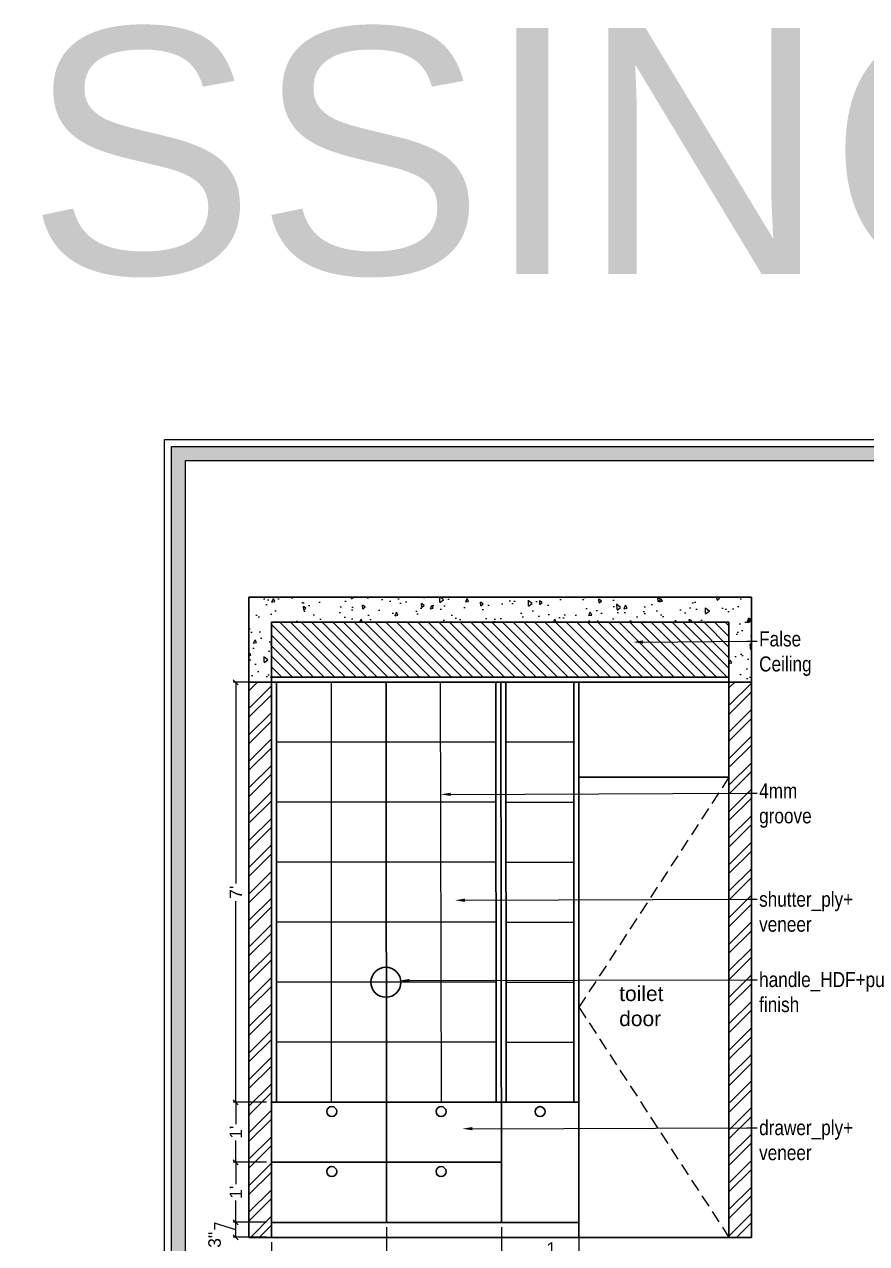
# Model space of a CAD drawing. Header units: millimetres. Extents: x 56222 to 3066687, y -650199 to -121287.
# Drawn here: x 137051.3 to 137219.8, y -182870.1 to -182626.3 of the extents above; entities that cross this region are included whole.
import ezdxf
from ezdxf import colors
from ezdxf.entities.mleader import LeaderData, LeaderLine
from ezdxf.math import Vec2, Vec3

# ---------------------------------------------------------------- set-up
doc = ezdxf.new("R2010")
doc.units = ezdxf.units.MM
doc.header["$MEASUREMENT"] = 0
doc.header["$PDMODE"] = 35
for name, pattern in [('00 . GROUND FLOOR$0$DASHED', [0.75, 0.5, -0.25]), ('DASHED', [0.75, 0.5, -0.25]), ('DASHEDX2', [1.5, 1, -0.5])]:
    doc.linetypes.add(name, pattern=pattern)
doc.layers.get('Defpoints').update_dxf_attribs({"color": 220})
doc.layers.add('AR HATCH-7', color=7, linetype='Continuous')
for name, color, linetype, lineweight in [('dim05', 1, 'Continuous', 13), ('Dimension', 10, 'DASHEDX2', 20), ('FURNITURE', 32, 'Continuous', 9), ('furniture dimensions', 1, 'DASHED', 0), ('GROUND FLOOR', 7, 'Continuous', 9), ('GROUND FLOOR  ( HATCH )', 251, 'Continuous', 9), ('Labelling', 1, 'Continuous', 25), ('SECTION ( SLAB PLine )', 104, 'Continuous', 30), ('Text', 7, 'Continuous', 15), ('wall', 7, 'Continuous', 30), ('XX~SLAB ( BEAM )~ ( DIM )', 7, 'Continuous', 9)]:
    doc.layers.add(name, color=color, linetype=linetype, lineweight=lineweight)
doc.styles.add('Arial', font='arial.ttf')
doc.styles.get("Standard").update_dxf_attribs({"font": 'arial.ttf', "height": 6})
doc.styles.add('style4', font='ARIALN.TTF')
doc.dimstyles.new('Archana', dxfattribs={"dimtxt": 3, "dimasz": 1.5, "dimexe": 0.5, "dimexo": 0.5, "dimgap": 0, "dimtad": 0, "dimzin": 0, "dimdsep": 46, "dimlunit": 4, "dimtxsty": 'Arial', "dimblk": 'OBLIQUE', "dimcen": 0, "dimdle": 1, "dimclrd": 1, "dimclre": 1, "dimclrt": 5, "dimadec": 0, "dimazin": 0, "dimtfac": 1, "dimtofl": 0, "dimtmove": 1, "dimatfit": 3, "dimfxl": 1, "dimfxlon": 1, "dimtolj": 1, "dimtzin": 0, "dimlwd": 25, "dimlwe": -1, "dimarcsym": 0})
doc.dimstyles.new('ISO-25', dxfattribs={"dimtxt": 2.5, "dimasz": 1, "dimexe": 0.5, "dimexo": 1, "dimtad": 0, "dimdec": 1, "dimlunit": 4, "dimtxsty": 'Standard', "dimblk": 'OBLIQUE', "dimcen": 2.5, "dimclrd": 1, "dimclre": 1, "dimclrt": 5, "dimadec": 0, "dimazin": 0, "dimtfac": 1, "dimtdec": 1, "dimtmove": 0, "dimatfit": 3, "dimfxl": 1, "dimlwd": -1, "dimarcsym": 0})

# ---------------------------------------------------------------- blocks, each defined once
blk = doc.blocks.new('_Oblique')
at = {"layer": 'wall', "color": 0, "lineweight": -2}
blk.add_line((-0.5, -0.5), (0.5, 0.5), dxfattribs=at)
blk = doc.blocks.new('*D658')
at = {"layer": 'Defpoints', "color": 0, "lineweight": 30, "transparency": 16777216}
for p in [(137123.75, -182865.85), (137100.74, -182868.85), (137123.75, -182872.85)]:
    blk.add_point(p, dxfattribs=at)
at = {"layer": 'dim05', "color": 1, "linetype": 'Continuous', "lineweight": -2, "transparency": 16777216}
for p, q in [((137123.75, -182866.85), (137123.75, -182873.35)), ((137100.74, -182869.85), (137100.74, -182873.35))]:
    blk.add_line(p, q, dxfattribs=at)
at = {"layer": 'dim05', "color": 1, "linetype": 'Continuous', "transparency": 16777216}
for p, q in [((137100.74, -182872.85), (137107.44, -182872.85)), ((137123.75, -182872.85), (137117.04, -182872.85))]:
    blk.add_line(p, q, dxfattribs=at)
at = {"layer": 'dim05', "color": 1, "transparency": 16777216, "rotation": 180}
blk.add_blockref('_Oblique', (137100.74, -182872.85), dxfattribs=at)
at = {"layer": 'dim05', "color": 1, "transparency": 16777216}
blk.add_blockref('_Oblique', (137123.75, -182872.85), dxfattribs=at)
at = {"layer": 'dim05', "color": 5, "lineweight": 25, "transparency": 16777216, "insert": (137112.24, -182872.85), "char_height": 2.5, "attachment_point": 5, "style": 'Arial'}
blk.add_mtext('1\'-11"', dxfattribs=at)
blk = doc.blocks.new('*D659')
at = {"layer": 'Defpoints', "color": 0, "lineweight": 30, "transparency": 16777216}
for p in [(137123.75, -182865.85), (137146.71, -182865.85), (137146.71, -182872.85)]:
    blk.add_point(p, dxfattribs=at)
at = {"layer": 'dim05', "color": 1, "linetype": 'Continuous', "lineweight": -2, "transparency": 16777216}
for p, q in [((137123.75, -182866.85), (137123.75, -182873.35)), ((137146.71, -182866.85), (137146.71, -182873.35))]:
    blk.add_line(p, q, dxfattribs=at)
at = {"layer": 'dim05', "color": 1, "linetype": 'Continuous', "transparency": 16777216}
for p, q in [((137123.75, -182872.85), (137130.43, -182872.85)), ((137146.71, -182872.85), (137140.03, -182872.85))]:
    blk.add_line(p, q, dxfattribs=at)
at = {"layer": 'dim05', "color": 1, "transparency": 16777216, "rotation": 180}
blk.add_blockref('_Oblique', (137123.75, -182872.85), dxfattribs=at)
at = {"layer": 'dim05', "color": 1, "transparency": 16777216}
blk.add_blockref('_Oblique', (137146.71, -182872.85), dxfattribs=at)
at = {"layer": 'dim05', "color": 5, "lineweight": 25, "transparency": 16777216, "insert": (137135.23, -182872.85), "char_height": 2.5, "attachment_point": 5, "style": 'Arial'}
blk.add_mtext('1\'-11"', dxfattribs=at)
blk = doc.blocks.new('*D660')
at = {"layer": 'Defpoints', "color": 0, "lineweight": 30, "transparency": 16777216}
for p in [(137146.71, -182865.85), (137162.24, -182865.85), (137162.24, -182872.85)]:
    blk.add_point(p, dxfattribs=at)
at = {"layer": 'dim05', "color": 1, "linetype": 'Continuous', "lineweight": -2, "transparency": 16777216}
for p, q in [((137146.71, -182866.85), (137146.71, -182873.35)), ((137162.24, -182866.85), (137162.24, -182873.35))]:
    blk.add_line(p, q, dxfattribs=at)
at = {"layer": 'dim05', "color": 1, "linetype": 'Continuous', "transparency": 16777216}
for p, q in [((137146.71, -182872.85), (137149.73, -182872.85)), ((137162.24, -182872.85), (137159.21, -182872.85))]:
    blk.add_line(p, q, dxfattribs=at)
at = {"layer": 'dim05', "color": 1, "transparency": 16777216, "rotation": 180}
blk.add_blockref('_Oblique', (137146.71, -182872.85), dxfattribs=at)
at = {"layer": 'dim05', "color": 1, "transparency": 16777216}
blk.add_blockref('_Oblique', (137162.24, -182872.85), dxfattribs=at)
at = {"layer": 'dim05', "color": 5, "lineweight": 25, "transparency": 16777216, "insert": (137154.47, -182872.85), "char_height": 2.5, "attachment_point": 5, "style": 'Arial'}
blk.add_mtext('1\'-3{\\H1x;\\S1/2;}"', dxfattribs=at)
blk = doc.blocks.new('*D661')
at = {"layer": 'Defpoints', "color": 0, "lineweight": 30, "transparency": 16777216}
for p in [(137093.59, -182865.85), (137100.74, -182865.85), (137100.74, -182868.85)]:
    blk.add_point(p, dxfattribs=at)
at = {"layer": 'dim05', "color": 1, "linetype": 'Continuous', "transparency": 16777216}
for p, q in [((137093.59, -182867.35), (137089.36, -182866.04)), ((137089.36, -182866.04), (137089.36, -182867.29)), ((137093.59, -182868.85), (137093.59, -182865.85))]:
    blk.add_line(p, q, dxfattribs=at)
at = {"layer": 'dim05', "color": 1, "linetype": 'Continuous', "lineweight": -2, "transparency": 16777216}
for p, q in [((137099.74, -182865.85), (137093.09, -182865.85)), ((137099.74, -182868.85), (137093.09, -182868.85))]:
    blk.add_line(p, q, dxfattribs=at)
at = {"layer": 'dim05', "color": 1, "transparency": 16777216}
for p, rotation in [((137093.59, -182865.85), 90), ((137093.59, -182868.85), 270)]:
    blk.add_blockref('_Oblique', p, dxfattribs=dict(at, rotation=rotation))
at = {"layer": 'dim05', "color": 5, "lineweight": 25, "transparency": 16777216, "insert": (137089.36, -182869.35), "char_height": 2.5, "attachment_point": 5, "rotation": 90, "style": 'Arial'}
blk.add_mtext('3"', dxfattribs=at)
blk = doc.blocks.new('*D662')
at = {"layer": 'Defpoints', "color": 0, "lineweight": 30, "transparency": 16777216}
for p in [(137093.59, -182853.85), (137100.74, -182853.85), (137100.74, -182865.85)]:
    blk.add_point(p, dxfattribs=at)
at = {"layer": 'dim05', "color": 1, "linetype": 'Continuous', "lineweight": -2, "transparency": 16777216}
for p, q in [((137099.74, -182853.85), (137093.09, -182853.85)), ((137099.74, -182865.85), (137093.09, -182865.85))]:
    blk.add_line(p, q, dxfattribs=at)
at = {"layer": 'dim05', "color": 1, "linetype": 'Continuous', "transparency": 16777216}
for p, q in [((137093.59, -182853.85), (137093.59, -182858.2)), ((137093.59, -182865.85), (137093.59, -182861.51))]:
    blk.add_line(p, q, dxfattribs=at)
at = {"layer": 'dim05', "color": 1, "transparency": 16777216}
for p, rotation in [((137093.59, -182853.85), 90), ((137093.59, -182865.85), 270)]:
    blk.add_blockref('_Oblique', p, dxfattribs=dict(at, rotation=rotation))
at = {"layer": 'dim05', "color": 5, "lineweight": 25, "transparency": 16777216, "insert": (137093.59, -182859.85), "char_height": 2.5, "attachment_point": 5, "rotation": 90, "style": 'Arial'}
blk.add_mtext("1'", dxfattribs=at)
blk = doc.blocks.new('*D663')
at = {"layer": 'Defpoints', "color": 0, "lineweight": 30, "transparency": 16777216}
for p in [(137093.59, -182841.85), (137100.74, -182841.85), (137100.74, -182853.85)]:
    blk.add_point(p, dxfattribs=at)
at = {"layer": 'dim05', "color": 1, "linetype": 'Continuous', "lineweight": -2, "transparency": 16777216}
for p, q in [((137099.74, -182841.85), (137093.09, -182841.85)), ((137099.74, -182853.85), (137093.09, -182853.85))]:
    blk.add_line(p, q, dxfattribs=at)
at = {"layer": 'dim05', "color": 1, "linetype": 'Continuous', "transparency": 16777216}
for p, q in [((137093.59, -182841.85), (137093.59, -182846.2)), ((137093.59, -182853.85), (137093.59, -182849.51))]:
    blk.add_line(p, q, dxfattribs=at)
at = {"layer": 'dim05', "color": 1, "transparency": 16777216}
for p, rotation in [((137093.59, -182841.85), 90), ((137093.59, -182853.85), 270)]:
    blk.add_blockref('_Oblique', p, dxfattribs=dict(at, rotation=rotation))
at = {"layer": 'dim05', "color": 5, "lineweight": 25, "transparency": 16777216, "insert": (137093.59, -182847.85), "char_height": 2.5, "attachment_point": 5, "rotation": 90, "style": 'Arial'}
blk.add_mtext("1'", dxfattribs=at)
blk = doc.blocks.new('*D664')
at = {"layer": 'Defpoints', "color": 0, "lineweight": 30, "transparency": 16777216}
for p in [(137093.59, -182757.86), (137100.74, -182757.86), (137100.74, -182841.85)]:
    blk.add_point(p, dxfattribs=at)
at = {"layer": 'dim05', "color": 1, "linetype": 'Continuous', "lineweight": -2, "transparency": 16777216}
for p, q in [((137099.74, -182757.86), (137093.09, -182757.86)), ((137099.74, -182841.85), (137093.09, -182841.85))]:
    blk.add_line(p, q, dxfattribs=at)
at = {"layer": 'dim05', "color": 1, "linetype": 'Continuous', "transparency": 16777216}
for p, q in [((137093.59, -182757.86), (137093.59, -182798.09)), ((137093.59, -182841.85), (137093.59, -182801.62))]:
    blk.add_line(p, q, dxfattribs=at)
at = {"layer": 'dim05', "color": 1, "transparency": 16777216}
for p, rotation in [((137093.59, -182757.86), 90), ((137093.59, -182841.85), 270)]:
    blk.add_blockref('_Oblique', p, dxfattribs=dict(at, rotation=rotation))
at = {"layer": 'dim05', "color": 5, "lineweight": 25, "transparency": 16777216, "insert": (137093.59, -182799.86), "char_height": 2.5, "attachment_point": 5, "rotation": 90, "style": 'Arial'}
blk.add_mtext("7'", dxfattribs=at)
blk = doc.blocks.new('*D749')
at = {"layer": 'Defpoints', "color": 0, "lineweight": 30, "transparency": 16777216}
for p in [(137100.74, -182868.85), (137162.24, -182868.85), (137162.24, -182878.04)]:
    blk.add_point(p, dxfattribs=at)
at = {"layer": 'GROUND FLOOR', "color": 1, "lineweight": 25, "transparency": 16777216}
for p, q in [((137099.74, -182878.04), (137126.4, -182878.04)), ((137163.24, -182878.04), (137136.57, -182878.04))]:
    blk.add_line(p, q, dxfattribs=at)
at = {"layer": 'GROUND FLOOR', "color": 1, "transparency": 16777216}
for p, q in [((137100.74, -182877.04), (137100.74, -182878.54)), ((137162.24, -182877.04), (137162.24, -182878.54))]:
    blk.add_line(p, q, dxfattribs=at)
at = {"layer": 'GROUND FLOOR', "color": 1, "lineweight": 25, "transparency": 16777216, "xscale": 1.5, "yscale": 1.5, "zscale": 1.5, "rotation": 180}
blk.add_blockref('_Oblique', (137100.74, -182878.04), dxfattribs=at)
at = {"layer": 'GROUND FLOOR', "color": 1, "lineweight": 25, "transparency": 16777216, "xscale": 1.5, "yscale": 1.5, "zscale": 1.5}
blk.add_blockref('_Oblique', (137162.24, -182878.04), dxfattribs=at)
at = {"layer": 'GROUND FLOOR', "color": 5, "lineweight": 30, "transparency": 16777216, "insert": (137131.49, -182878.04), "char_height": 3, "attachment_point": 5, "style": 'Arial'}
blk.add_mtext('\\A1;5\'-1{\\H1x;\\S1/2;}"', dxfattribs=at)

msp = doc.modelspace()

# ---------------------------------------------------------------- hatches: boundary and pattern name
at = {"layer": 'AR HATCH-7', "lineweight": 0, "true_color": 0x939598}
h = msp.add_hatch(dxfattribs=at)
h.set_pattern_fill('AR-CONC', color=252, angle=45)
h.set_pattern_definition([(95, (2838.404, -376.7315), (5.51551999, 4.62807079), [0.75, -8.25]), (40, (2838.404, -376.7315), (-6.29992167, 4.3376815), [0.6, -6.6]), (145.4514445, (2838.8636, -376.346), (-0.78440164, 8.96575221), [0.63740192, -7.01142112]), (91.1842, (2836.99, -375.317), (8.71693388, 6.37613776), [1.125, -12.375]), (141.6356355, (2837.716, -374.786), (-0.2790007, 13.4971167), [0.9561034, -10.5171376]), (36.184164, (2836.99, -375.317), (-0.2790007, 13.4971167), [0.9, -9.9]), (66, (2838.0504, -374.964), (7.06771572, 1.37382476), [0.75, -8.25]), (11, (2838.0504, -374.964), (-3.40708593, 6.84808435), [0.6, -6.6]), (116.4514447, (2838.6394, -374.849), (3.66062975, 8.22190906), [0.6374019, -7.01142112]), (82.5, (2838.404, -376.7315), (-2.267931853, 2.439898176), [0, -6.52, 0, -6.7, 0, -6.625]), (52.5, (2838.404, -376.7315), (-0.92872942, 4.6490945), [0, -3.82, 0, -6.37, 0, -2.525]), (12.5, (2836.8271, -378.3084), (3.934181673, 3.615207618), [0, -2.5, 0, -7.8, 0, -10.35]), (2.5, (2836.12, -379.0155), (3.41589983, 4.83159807), [0, -3.25, 0, -5.18, 0, -7.35])])
h.paths.add_polyline_path([(137196.736, -182740.855), (137096.236, -182740.855), (137096.236, -182757.855), (137100.736, -182757.855), (137100.736, -182751.853), (137100.736, -182745.855), (137192.236, -182745.855), (137192.236, -182757.855), (137196.736, -182757.855)])
at = {"layer": 'AR HATCH-7', "lineweight": 9, "true_color": 0x939598}
h = msp.add_hatch(dxfattribs=at)
h.set_pattern_fill('ANSI32', color=252, scale=10)
h.set_pattern_definition([(45, (2838.404, -376.7315), (-2.65165043, 2.65165043), []), (45, (2840.1718, -376.7315), (-2.65165043, 2.65165043), [])])
h.paths.add_polyline_path([(137100.736, -182757.857), (137096.236, -182757.857), (137096.236, -182868.855), (137100.736, -182868.855)])
h.paths.add_polyline_path([(137196.736, -182757.855), (137192.236, -182757.855), (137192.236, -182868.855), (137196.736, -182868.855)])
at = {"layer": 'Dimension', "linetype": 'Continuous', "true_color": 0xd39e00}
h = msp.add_hatch(color=42, dxfattribs=at)
h.paths.add_polyline_path([(137080.766, -182710.705), (137080.766, -182990.984), (137478.959, -182990.984), (137478.959, -182710.705)])
h.paths.add_polyline_path([(137083.561, -182713.5), (137476.165, -182713.5), (137476.165, -182988.189), (137083.561, -182988.189)], flags=16)
at = {"layer": 'GROUND FLOOR  ( HATCH )', "lineweight": 15}
h = msp.add_hatch(dxfattribs=at)
h.set_pattern_fill('ANSI31', color=6, scale=12, angle=90, style=0)
h.set_pattern_definition([(135, (20.3825, -6.6629), (-1.060660172, -1.060660172), [])])
h.paths.add_polyline_path([(137192.236, -182745.855), (137100.736, -182745.855), (137100.736, -182756.855), (137192.236, -182756.855)])

# ---------------------------------------------------------------- linework, layer by layer
at = {"layer": 'Dimension', "color": 42, "linetype": 'Continuous', "true_color": 0xd39e00}
for points in [[(137079.369, -182709.308), (137480.357, -182709.308), (137480.357, -182992.381), (137079.369, -182992.381)], [(137080.766, -182710.705), (137478.959, -182710.705), (137478.959, -182990.984), (137080.766, -182990.984)], [(137083.561, -182713.5), (137476.165, -182713.5), (137476.165, -182988.189), (137083.561, -182988.189)]]:
    msp.add_lwpolyline(points, close=True, dxfattribs=at)
at = {"layer": 'FURNITURE', "lineweight": 30}
for p, q in [((137100.736, -182757.855), (137162.236, -182757.855)), ((137101.736, -182841.855), (137101.736, -182757.855)), ((137123.746, -182865.855), (137123.645, -182757.855)), ((137145.694, -182841.855), (137145.638, -182757.842)), ((137146.709, -182865.854), (137146.638, -182757.841)), ((137147.694, -182841.855), (137147.638, -182757.84)), ((137161.236, -182757.855), (137161.236, -182841.855)), ((137162.236, -182757.855), (137162.236, -182865.855)), ((137162.236, -182841.855), (137100.736, -182841.855)), ((137100.736, -182853.855), (137123.736, -182853.855)), ((137123.736, -182853.855), (137146.702, -182853.855)), ((137100.736, -182865.855), (137162.236, -182865.855))]:
    msp.add_line(p, q, dxfattribs=at)
at = {"layer": 'FURNITURE', "color": 9, "lineweight": 9, "true_color": 0xc7c8ca}
for p, q in [((137112.73, -182841.855), (137112.73, -182757.855)), ((137134.72, -182841.835), (137134.559, -182757.836)), ((137145.646, -182769.855), (137101.736, -182769.855)), ((137161.236, -182769.855), (137147.646, -182769.855)), ((137145.486, -182781.855), (137101.736, -182781.855)), ((137161.075, -182781.903), (137147.486, -182781.903)), ((137145.486, -182793.855), (137101.736, -182793.855)), ((137161.236, -182793.903), (137147.646, -182793.903)), ((137145.486, -182805.855), (137101.736, -182805.855)), ((137161.236, -182805.903), (137147.646, -182805.903)), ((137145.486, -182817.855), (137101.736, -182817.855)), ((137161.236, -182817.903), (137147.646, -182817.903)), ((137145.486, -182829.855), (137101.736, -182829.855)), ((137161.236, -182829.902), (137147.646, -182829.902))]:
    msp.add_line(p, q, dxfattribs=at)
at = {"layer": 'FURNITURE', "lineweight": 30}
for centre, radius in [((137123.611, -182817.855), 3), ((137112.787, -182843.704), 1), ((137134.662, -182843.704), 1), ((137154.463, -182843.724), 1), ((137112.787, -182855.704), 1), ((137134.662, -182855.704), 1)]:
    msp.add_circle(centre, radius, dxfattribs=at)
at = {"layer": 'SECTION ( SLAB PLine )', "color": 1}
for p, q in [((137096.236, -182740.855), (137096.236, -182757.857)), ((137196.736, -182740.855), (137096.236, -182740.855)), ((137196.736, -182740.855), (137196.736, -182757.855)), ((137100.736, -182745.855), (137100.736, -182763.857)), ((137192.236, -182745.855), (137100.736, -182745.855)), ((137192.236, -182745.855), (137192.236, -182763.857)), ((137100.736, -182757.857), (137096.236, -182757.857)), ((137196.736, -182757.855), (137192.236, -182757.855))]:
    msp.add_line(p, q, dxfattribs=at)
at = {"layer": 'SECTION ( SLAB PLine )', "color": 6}
for p, q in [((137192.236, -182756.855), (137100.736, -182756.855)), ((137192.236, -182757.855), (137100.736, -182757.855))]:
    msp.add_line(p, q, dxfattribs=at)
at = {"layer": 'XX~SLAB ( BEAM )~ ( DIM )', "lineweight": 30}
for p, q in [((137096.236, -182757.857), (137096.236, -182868.855)), ((137100.736, -182841.855), (137100.736, -182757.857)), ((137192.236, -182757.855), (137192.236, -182868.855)), ((137196.736, -182757.855), (137196.736, -182868.855)), ((137100.736, -182763.857), (137100.736, -182868.855)), ((137162.236, -182776.855), (137162.236, -182868.855)), ((137162.236, -182776.855), (137192.236, -182776.855)), ((137096.236, -182868.855), (137196.736, -182868.855))]:
    msp.add_line(p, q, dxfattribs=at)
at = {"layer": 'XX~SLAB ( BEAM )~ ( DIM )', "color": 252, "linetype": '00 . GROUND FLOOR$0$DASHED', "lineweight": 13, "ltscale": 5, "true_color": 0x939598}
for p, q in [((137192.236, -182776.855), (137162.236, -182822.855)), ((137162.236, -182822.855), (137192.236, -182868.855))]:
    msp.add_line(p, q, dxfattribs=at)

# ---------------------------------------------------------------- texts
at = {"layer": 'furniture dimensions', "lineweight": 0}
msp.add_text('KIDS DRESSING BEDROOM ', height=49.17075, dxfattribs=at).set_placement((136727.369, -182676.23))
at = {"layer": 'Labelling', "ltscale": 10, "insert": (137170.284, -182826.66, -0.015), "char_height": 3, "width": 47.9166, "attachment_point": 7}
msp.add_mtext('\\A1;{\\fArial Greek|b0|i0|c0|p34;toilet \\Pdoor}', dxfattribs=at)

# ---------------------------------------------------------------- dimensions: what is measured, and where the dimension line sits
at = {"layer": 'dim05', "color": 27, "lineweight": 25, "true_color": 0x7d5120}
for base, p1, p2, picture, middle in [((137093.586, -182757.857), (137100.736, -182841.855), (137100.736, -182757.857), '*D664', (137093.586, -182799.856)), ((137093.586, -182841.855), (137100.736, -182853.855), (137100.736, -182841.855), '*D663', (137093.586, -182847.855)), ((137093.586, -182853.855), (137100.736, -182865.855), (137100.736, -182853.855), '*D662', (137093.586, -182859.855))]:
    dim = msp.add_linear_dim(base=base, p1=p1, p2=p2, angle=90, dimstyle='ISO-25', override={"dimtxsty": 'Arial'}, dxfattribs=at)
    dim.commit()
    dim.dimension.update_dxf_attribs({"geometry": picture, "text_midpoint": middle})
dim = msp.add_linear_dim(base=(137093.586, -182865.855), p1=(137100.736, -182868.855), p2=(137100.736, -182865.855), angle=90, dimstyle='ISO-25', override={"dimtxsty": 'Arial', "dimtmove": 1}, dxfattribs=at)
dim.commit()
dim.dimension.update_dxf_attribs({"geometry": '*D661', "text_midpoint": (137089.365, -182867.917), "dimtype": 160})
for base, p1, p2, picture, middle in [((137123.746, -182872.847), (137100.736, -182868.855), (137123.746, -182865.855), '*D658', (137112.241, -182872.847)), ((137146.709, -182872.847), (137123.746, -182865.855), (137146.709, -182865.855), '*D659', (137135.228, -182872.847)), ((137162.236, -182872.847), (137146.709, -182865.855), (137162.236, -182865.855), '*D660', (137154.472, -182872.847))]:
    dim = msp.add_linear_dim(base=base, p1=p1, p2=p2, dimstyle='ISO-25', override={"dimtxsty": 'Arial'}, dxfattribs=at)
    dim.commit()
    dim.dimension.update_dxf_attribs({"geometry": picture, "text_midpoint": middle})
at = {"layer": 'GROUND FLOOR', "lineweight": 30}
dim = msp.add_linear_dim(base=(137162.236, -182878.04), p1=(137100.736, -182868.855), p2=(137162.236, -182868.855), dimstyle='Archana', dxfattribs=at)
dim.commit()
dim.dimension.update_dxf_attribs({"geometry": '*D749', "text_midpoint": (137131.486, -182878.04)})

# ---------------------------------------------------------------- leaders
at = {"layer": 'Text', "color": 1, "lineweight": 0, "ltscale": 20}
ml = msp.add_multileader_mtext('Standard', dxfattribs=at)
ml.set_content('False \\PCeiling', color=1, style='style4')
ml.set_leader_properties()
ml.build(insert=Vec2(0, 0))
ml.multileader.update_dxf_attribs({"dogleg_length": 2.025, "arrow_head_size": 2})
ctx = ml.context
ctx.base_point, ctx.char_height, ctx.arrow_head_size, ctx.landing_gap_size, ctx.plane_origin = Vec3(137197.868, -182749.646), 3, 2, 0.4, Vec3(137130.832, -182746.646)
notes = []
notes.append((ctx, [(0, (1, 1, 0), (137195.843, -182749.646), (1, 0), 2.025, [(0, [(137173.058, -182749.835)], 0, [])])]))
ctx.mtext.insert = Vec3(137198.268, -182747.705)
ml = msp.add_multileader_mtext('Standard', dxfattribs=at)
ml.set_content('4mm \\Pgroove', color=1, style='style4')
ml.set_leader_properties()
ml.build(insert=Vec2(0, 0))
ml.multileader.update_dxf_attribs({"dogleg_length": 2.025, "arrow_head_size": 2})
ctx = ml.context
ctx.base_point, ctx.char_height, ctx.arrow_head_size, ctx.landing_gap_size, ctx.plane_origin = Vec3(137197.868, -182780.014), 3, 2, 0.4, Vec3(137130.832, -182777.014)
notes.append((ctx, [(0, (1, 1, 0), (137195.843, -182780.014), (1, 0), 2.025, [(0, [(137134.602, -182780.287)], 0, [])])]))
ctx.mtext.insert = Vec3(137198.268, -182778.073)
ml = msp.add_multileader_mtext('Standard', dxfattribs=at)
ml.set_content('shutter_ply+\\Pveneer', color=1, style='style4')
ml.set_leader_properties()
ml.build(insert=Vec2(0, 0))
ml.multileader.update_dxf_attribs({"dogleg_length": 2.025, "arrow_head_size": 2})
ctx = ml.context
ctx.base_point, ctx.char_height, ctx.arrow_head_size, ctx.landing_gap_size, ctx.plane_origin = Vec3(137197.868, -182801.269), 3, 2, 0.4, Vec3(137130.832, -182798.269)
notes.append((ctx, [(0, (1, 1, 0), (137195.843, -182801.269), (1, 0), 2.025, [(0, [(137137.417, -182801.459)], 0, [])])]))
ctx.mtext.insert, ctx.mtext.width = Vec3(137198.268, -182799.745), 10.44884
ml = msp.add_multileader_mtext('Standard', dxfattribs=at)
ml.set_content('handle_HDF+pu \\Pfinish', color=1, style='style4')
ml.set_leader_properties()
ml.build(insert=Vec2(0, 0))
ml.multileader.update_dxf_attribs({"dogleg_length": 2.025, "arrow_head_size": 2})
ctx = ml.context
ctx.base_point, ctx.char_height, ctx.arrow_head_size, ctx.landing_gap_size, ctx.plane_origin = Vec3(137197.868, -182817.338), 3, 2, 0.4, Vec3(137130.832, -182814.338)
notes.append((ctx, [(0, (1, 1, 0), (137195.843, -182817.338), (1, 0), 2.025, [(0, [(137126.332, -182817.527)], 0, [])])]))
ctx.mtext.insert = Vec3(137198.268, -182815.813)
ml = msp.add_multileader_mtext('Standard', dxfattribs=at)
ml.set_content('drawer_ply+\\Pveneer', color=1, style='style4')
ml.set_leader_properties()
ml.build(insert=Vec2(0, 0))
ml.multileader.update_dxf_attribs({"dogleg_length": 2.025, "arrow_head_size": 2})
ctx = ml.context
ctx.base_point, ctx.char_height, ctx.arrow_head_size, ctx.landing_gap_size, ctx.plane_origin = Vec3(137197.868, -182846.945), 3, 2, 0.4, Vec3(137130.832, -182843.945)
notes.append((ctx, [(0, (1, 1, 0), (137195.843, -182846.945), (1, 0), 2.025, [(0, [(137138.919, -182847.135)], 0, [])])]))
ctx.mtext.insert, ctx.mtext.width = Vec3(137198.268, -182845.42), 10.43656
for ctx, leaders in notes:
    for number, flags, end, landing, length, lines in leaders:
        leader = LeaderData()
        leader.index, (leader.has_last_leader_line, leader.has_dogleg_vector, leader.attachment_direction) = number, flags
        leader.last_leader_point, leader.dogleg_vector, leader.dogleg_length = Vec3(end), Vec3(landing), length
        for number, points, colour, breaks in lines:
            line = LeaderLine()
            line.index, line.vertices, line.color, line.breaks = number, Vec3.list(points), colors.encode_raw_color(colour), breaks
            leader.lines.append(line)
        ctx.leaders.append(leader)

doc.saveas('drawing.dxf')
